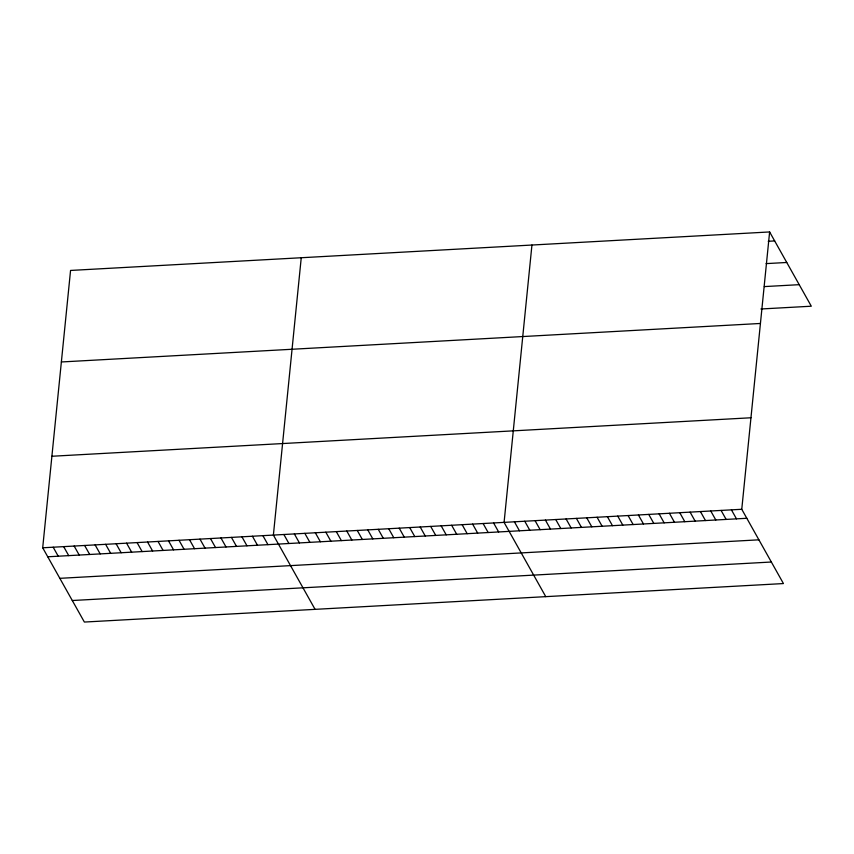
<?xml version="1.0" encoding="UTF-8"?>
<svg xmlns="http://www.w3.org/2000/svg" width="854" height="854" viewBox="0 0 854 854"><rect width="100%" height="100%" fill="white"/><g stroke="black" fill="none" stroke-linecap="round" stroke-linejoin="round"><path stroke-width="1.28" d="M769.625 231.946L741.763 509.283L783.438 583.56L84.375 622.054L42.7 547.788L70.562 270.44L769.625 231.946L811.3 306.212L760.925 308.988M301.248 257.737L273.387 535.084L315.073 609.35M531.946 245.034L504.084 522.381L545.759 596.647M768.216 241.287L774.674 240.935M766.091 263.619L786.758 262.477M764.33 286.592L799.216 284.67M61.371 361.968L760.423 323.463M51.891 456.26L750.954 417.766M42.7 547.788L741.763 509.283M47.749 556.787L746.812 518.282M59.833 578.329L758.896 539.824M72.291 600.522L771.354 562.017M731.43 509.859L736.479 518.848M721.096 510.425L726.146 519.424M710.763 510.991L715.812 519.99M700.429 511.567L705.479 520.556M690.096 512.133L695.135 521.132M679.763 512.699L684.801 521.698M669.429 513.275L674.468 522.264M659.096 513.841L664.134 522.84M648.752 514.407L653.801 523.406M638.418 514.983L643.468 523.972M628.085 515.549L633.134 524.537M617.752 516.115L622.801 525.114M607.418 516.691L612.467 525.68M597.085 517.257L602.134 526.245M586.751 517.823L591.801 526.822M576.418 518.399L581.467 527.388M566.085 518.965L571.134 527.953M555.751 519.531L560.8 528.53M545.418 520.097L550.467 529.096M535.084 520.673L540.134 529.661M524.751 521.239L529.8 530.238M514.418 521.805L519.467 530.804M493.591 522.958L498.64 531.946M483.108 523.534L488.157 532.522M472.625 524.11L477.674 533.109M462.142 524.687L467.181 533.686M451.649 525.263L456.698 534.262M441.166 525.84L446.215 534.839M430.683 526.416L435.732 535.415M420.189 527.003L425.239 535.992M409.706 527.58L414.756 536.568M399.224 528.156L404.273 537.145M388.741 528.733L393.779 537.721M378.247 529.309L383.297 538.298M367.764 529.886L372.814 538.885M357.282 530.462L362.32 539.461M346.788 531.039L351.837 540.038M336.305 531.615L341.354 540.614M325.822 532.191L330.872 541.19M315.339 532.768L320.378 541.767M304.846 533.355L309.895 542.343M294.363 533.931L299.412 542.92M283.88 534.508L288.919 543.496M262.904 535.661L267.953 544.66M252.421 536.237L257.47 545.236M241.928 536.814L246.977 545.813M231.445 537.39L236.494 546.389M220.962 537.967L226.011 546.966M210.479 538.543L215.518 547.542M199.985 539.13L205.035 548.119M189.503 539.707L194.552 548.695M179.02 540.283L184.069 549.271M168.526 540.86L173.575 549.848M158.043 541.436L163.093 550.435M147.561 542.012L152.61 551.011M137.078 542.589L142.116 551.588M126.584 543.165L131.633 552.164M116.101 543.742L121.151 552.741M105.618 544.318L110.668 553.317M95.125 544.905L100.174 553.894M84.642 545.482L89.691 554.47M74.159 546.058L79.209 555.047M63.676 546.635L68.715 555.623M53.183 547.211L58.232 556.21"/></g></svg>
